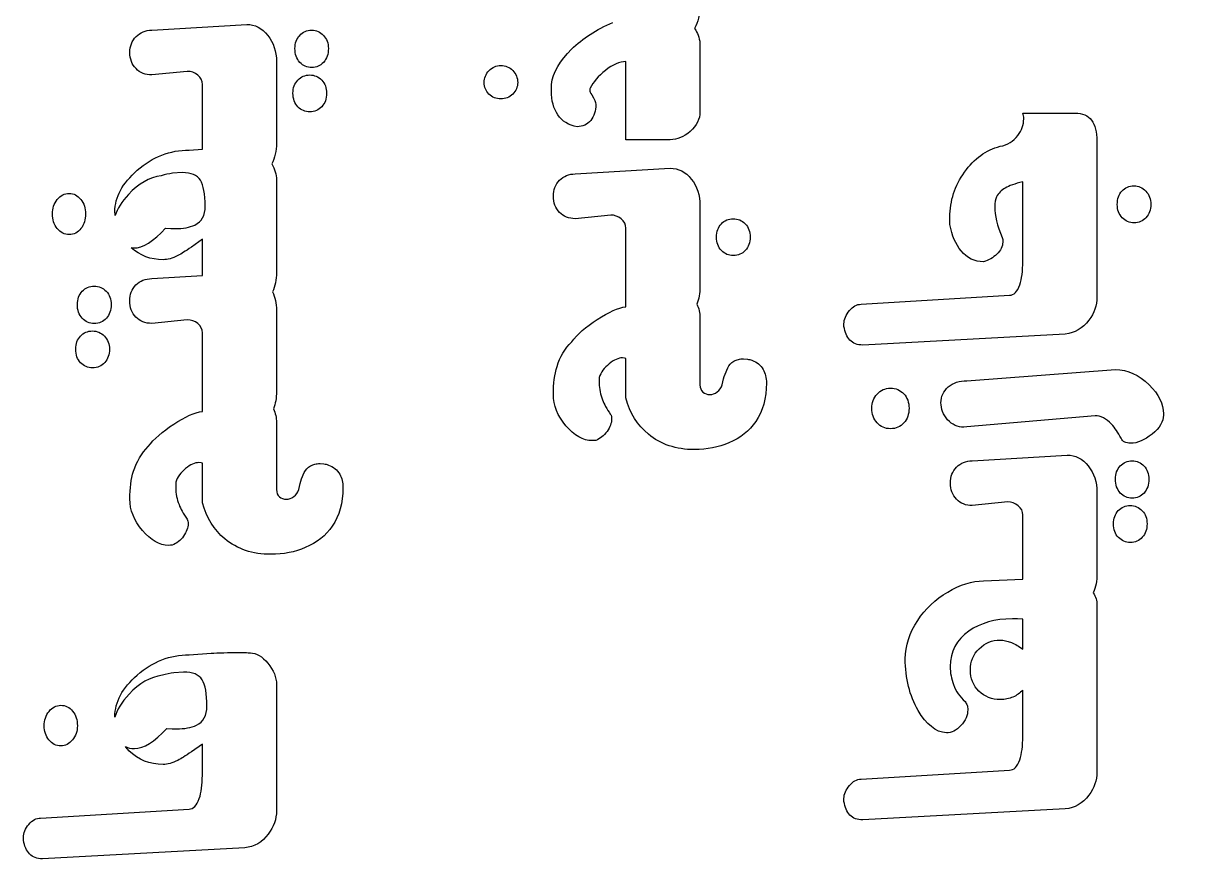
# Model space of a CAD drawing. Extents: x -11 to 3328, y 13 to 1701.
# Drawn here: x 704.7 to 832.9, y 1231.7 to 1324.1 of the extents above; entities that cross this region are included whole.
import ezdxf

# ---------------------------------------------------------------- set-up
doc = ezdxf.new("R2010")
doc.units = 0
doc.layers.add('H0107_Printing_Least_5', color=7, linetype='CONTINUOUS')

msp = doc.modelspace()

# ---------------------------------------------------------------- linework, layer by layer
at = {"layer": 'H0107_Printing_Least_5', "color": 1}
for points in [[(718.701982, 1323.339467), (729.050982, 1323.966467)], [(778.498981, 1321.937467), (778.498981, 1314.427467)], [(732.301982, 1319.889467), (732.301982, 1311.009467)], [(775.247981, 1311.390467), (770.411981, 1311.390467), (770.411981, 1319.907467)], [(722.563982, 1318.849467), (718.701982, 1318.453467)], [(722.770982, 1310.265467), (724.213982, 1310.375467), (724.213982, 1317.430467)], [(762.290981, 1316.737467), (762.290981, 1317.431467)], [(813.71598, 1314.293467), (818.96498, 1314.293467)], [(818.96498, 1314.293467), (819.41098, 1314.293467)], [(821.803979, 1311.256467), (821.803979, 1298.118468), (821.803979, 1297.903468), (821.803979, 1294.223468)], [(722.016982, 1307.801467), (720.974982, 1307.725467)], [(764.898981, 1307.659467), (775.247981, 1308.287467)], [(732.301982, 1307.014467), (732.301982, 1296.913468)], [(813.71598, 1298.118468), (813.71598, 1306.804467)], [(778.498981, 1304.210467), (778.498981, 1295.330468)], [(768.760981, 1303.170467), (764.898981, 1302.774467)], [(805.76098, 1302.141467), (805.76098, 1302.753467), (805.76098, 1302.951467)], [(720.202982, 1301.730467), (720.782982, 1301.692467), (721.282982, 1301.692467)], [(770.411981, 1293.168468), (770.411981, 1295.033468), (770.411981, 1301.750467)], [(718.688982, 1296.237468), (724.213982, 1296.571468), (724.213982, 1300.528467), (723.023982, 1299.686468)], [(811.47098, 1300.720467), (811.52098, 1300.488467), (811.52098, 1300.207467)], [(796.07198, 1293.443468), (812.26298, 1294.426468)], [(732.301982, 1292.787468), (732.301982, 1283.908468)], [(722.559982, 1291.747468), (718.689982, 1291.351468)], [(778.498981, 1291.947468), (778.498981, 1284.849468), (778.498981, 1284.651468)], [(794.20698, 1291.019468), (794.20698, 1291.151468), (794.20698, 1291.316468)], [(724.213982, 1281.745468), (724.213982, 1283.610468), (724.213982, 1290.328468)], [(818.33698, 1290.195468), (796.26998, 1288.991468)], [(770.411981, 1283.215468), (770.411981, 1287.523468), (770.278981, 1287.573468), (770.043981, 1287.589468)], [(783.25898, 1287.491468), (783.67098, 1287.441468)], [(781.23298, 1285.824468), (781.52998, 1286.500468)], [(807.59198, 1285.096468), (823.817979, 1286.318468)], [(767.506981, 1285.460468), (767.506981, 1284.981468), (767.506981, 1284.817468)], [(732.301982, 1280.524468), (732.301982, 1273.426468), (732.301982, 1273.228468)], [(821.589979, 1281.283468), (807.58998, 1280.064468), (807.29298, 1280.029468)], [(829.049979, 1281.481468), (829.049979, 1281.349468)], [(767.131981, 1278.594468), (766.949981, 1278.577468), (766.719981, 1278.561468)], [(808.20298, 1276.365468), (818.55198, 1276.992468)], [(724.213982, 1271.792468), (724.213982, 1276.100468), (724.080982, 1276.150468), (723.846982, 1276.166468)], [(737.060982, 1276.067468), (737.472982, 1276.018468)], [(721.309982, 1274.037468), (721.309982, 1273.558468), (721.309982, 1273.393468)], [(735.035982, 1274.400468), (735.332982, 1275.077468)], [(821.803979, 1272.916468), (821.803979, 1264.035468)], [(812.06498, 1271.876468), (808.20298, 1271.479468)], [(809.43198, 1263.260468), (813.71598, 1263.446468), (813.71598, 1270.456468)], [(720.934982, 1267.171468), (720.752982, 1267.155468), (720.522982, 1267.137468)], [(821.803979, 1260.653468), (821.803979, 1246.310469), (821.803979, 1246.095469), (821.803979, 1242.415469)], [(813.71598, 1255.800469), (813.71598, 1259.084469), (813.13698, 1259.117469), (812.57498, 1259.117469)], [(722.770982, 1255.205469), (725.166982, 1255.387469)], [(727.562982, 1255.469469), (727.810982, 1255.469469), (728.042982, 1255.469469), (728.223982, 1255.469469), (728.851982, 1255.469469)], [(722.169982, 1253.320469), (721.111982, 1253.243469)], [(732.301982, 1251.954469), (732.301982, 1242.068469), (732.301982, 1241.853469), (732.301982, 1238.172469)], [(813.71598, 1246.310469), (813.71598, 1251.343469)], [(720.327982, 1247.156469), (720.915982, 1247.118469), (721.424982, 1247.118469)], [(724.213982, 1242.068469), (724.213982, 1245.467469), (723.023982, 1244.625469)], [(796.07198, 1241.634469), (812.26298, 1242.617469)], [(794.20698, 1239.210469), (794.20698, 1239.342469), (794.20698, 1239.507469)], [(706.569982, 1237.392469), (722.761982, 1238.375469)], [(818.33698, 1238.387469), (796.26998, 1237.182469)], [(704.704982, 1234.968469), (704.704982, 1235.100469), (704.704982, 1235.265469)], [(728.835982, 1234.145469), (706.767982, 1232.940469)]]:
    msp.add_lwpolyline(points, dxfattribs=at)
for points in [[(731.352982, 1322.777467)], [(736.147982, 1319.262467)], [(755.481981, 1316.366467)], [(737.244982, 1314.995467)], [(777.409981, 1312.298467)], [(827.126979, 1305.784467)], [(782.13098, 1302.774467)], [(709.689982, 1301.039467)], [(712.412982, 1291.351468)], [(712.231982, 1286.514468)], [(827.497979, 1284.650468)], [(799.27398, 1279.864468)], [(820.854979, 1275.804468)], [(826.928979, 1275.804468)], [(826.738979, 1270.918468)], [(708.764982, 1249.692469)], [(728.835982, 1234.145469)]]:
    msp.add_lwpolyline(points, close=True, dxfattribs=at)
for points in [[(707.998982, 1164.868471), (835.593979, 1164.868471), (923.922977, 1283.412468), (923.922977, 1411.007465)], [(778.498981, 1325.947467), (778.498981, 1325.031467), (778.300981, 1324.231467), (777.916981, 1323.542467)], [(764.487981, 1321.277467), (765.699981, 1322.454467), (767.198981, 1323.419467), (768.982981, 1324.173467)], [(716.984982, 1322.645467), (717.436982, 1323.107467), (718.008982, 1323.339467), (718.701982, 1323.339467)], [(729.050982, 1323.966467), (729.952982, 1323.966467), (730.720982, 1323.570467), (731.352982, 1322.777467)], [(731.352982, 1322.777467), (731.986982, 1321.985467), (732.301982, 1321.022467), (732.301982, 1319.889467)], [(734.315982, 1321.325467), (734.315982, 1321.929467), (734.491982, 1322.414467), (734.843982, 1322.777467)], [(734.843982, 1322.777467), (735.174982, 1323.151467), (735.607982, 1323.339467), (736.147982, 1323.339467)], [(736.147982, 1323.339467), (736.643982, 1323.339467), (737.068982, 1323.151467), (737.426982, 1322.777467)], [(737.426982, 1322.777467), (737.784982, 1322.403467), (737.962982, 1321.919467), (737.962982, 1321.325467)], [(777.916981, 1323.542467), (778.228981, 1323.063467), (778.423981, 1322.529467), (778.498981, 1321.937467)], [(716.308982, 1320.912467), (716.308982, 1321.605467), (716.533982, 1322.183467), (716.984982, 1322.645467)], [(716.976982, 1319.146467), (716.531982, 1319.608467), (716.308982, 1320.197467), (716.308982, 1320.912467)], [(734.843982, 1319.823467), (734.491982, 1320.230467), (734.315982, 1320.731467), (734.315982, 1321.325467)], [(737.962982, 1321.325467), (737.962982, 1320.731467), (737.786982, 1320.230467), (737.434982, 1319.823467)], [(762.290981, 1317.431467), (762.477981, 1318.751467), (763.210981, 1320.033467), (764.487981, 1321.277467)], [(718.701982, 1318.453467), (717.997982, 1318.453467), (717.421982, 1318.684467), (716.976982, 1319.146467)], [(736.147982, 1319.262467), (735.641982, 1319.262467), (735.206982, 1319.449467), (734.843982, 1319.823467)], [(737.434982, 1319.823467), (737.082982, 1319.449467), (736.653982, 1319.262467), (736.147982, 1319.262467)], [(754.962981, 1317.629467), (754.962981, 1318.124467), (755.138981, 1318.558467), (755.490981, 1318.932467)], [(755.490981, 1318.932467), (755.843981, 1319.306467), (756.272981, 1319.494467), (756.777981, 1319.494467)], [(756.777981, 1319.494467), (757.284981, 1319.494467), (757.716981, 1319.309467), (758.073981, 1318.941467)], [(758.073981, 1318.941467), (758.431981, 1318.572467), (758.610981, 1318.135467), (758.610981, 1317.629467)], [(768.190981, 1318.957467), (767.394981, 1318.325467), (766.836981, 1317.678467), (766.516981, 1317.018467)], [(770.411981, 1319.907467), (769.726981, 1319.907467), (768.986981, 1319.590467), (768.190981, 1318.957467)], [(723.710982, 1318.437467), (723.375982, 1318.712467), (722.993982, 1318.849467), (722.563982, 1318.849467)], [(724.213982, 1317.430467), (724.213982, 1317.826467), (724.046982, 1318.162467), (723.710982, 1318.437467)], [(734.100982, 1316.456467), (734.100982, 1317.050467), (734.276982, 1317.531467), (734.628982, 1317.900467)], [(734.628982, 1317.900467), (734.981982, 1318.269467), (735.415982, 1318.453467), (735.933982, 1318.453467)], [(735.933982, 1318.453467), (736.428982, 1318.453467), (736.862982, 1318.265467), (737.236982, 1317.891467)], [(737.236982, 1317.891467), (737.588982, 1317.518467), (737.764982, 1317.039467), (737.764982, 1316.456467)], [(755.481981, 1316.366467), (755.135981, 1316.713467), (754.962981, 1317.134467), (754.962981, 1317.629467)], [(758.610981, 1317.629467), (758.610981, 1317.156467), (758.434981, 1316.731467), (758.081981, 1316.357467)], [(734.645982, 1314.979467), (734.282982, 1315.347467), (734.100982, 1315.839467), (734.100982, 1316.456467)], [(737.764982, 1316.456467), (737.764982, 1315.862467), (737.592982, 1315.374467), (737.244982, 1314.995467)], [(756.777981, 1315.846467), (756.260981, 1315.846467), (755.828981, 1316.019467), (755.481981, 1316.366467)], [(758.081981, 1316.357467), (757.708981, 1316.017467), (757.273981, 1315.846467), (756.777981, 1315.846467)], [(762.992981, 1314.088467), (762.524981, 1314.776467), (762.290981, 1315.659467), (762.290981, 1316.737467)], [(766.516981, 1317.018467), (766.493981, 1316.996467), (766.483981, 1316.929467), (766.483981, 1316.820467)], [(766.483981, 1316.820467), (766.483981, 1316.666467), (766.550981, 1316.490467), (766.686981, 1316.292467)], [(767.142981, 1315.236467), (767.142981, 1314.531467), (766.954981, 1313.951467), (766.577981, 1313.494467)], [(766.686981, 1316.292467), (766.991981, 1315.829467), (767.142981, 1315.477467), (767.142981, 1315.236467)], [(735.933982, 1314.425467), (735.437982, 1314.425467), (735.008982, 1314.609467), (734.645982, 1314.979467)], [(737.244982, 1314.995467), (736.898982, 1314.615467), (736.461982, 1314.425467), (735.933982, 1314.425467)], [(765.096981, 1312.809467), (764.161981, 1312.974467), (763.460981, 1313.401467), (762.992981, 1314.088467)], [(778.498981, 1314.427467), (778.498981, 1313.656467), (778.136981, 1312.947467), (777.409981, 1312.298467)], [(813.81498, 1313.665467), (813.81498, 1313.896467), (813.78298, 1314.105467), (813.71598, 1314.293467)], [(819.41098, 1314.293467), (820.224979, 1314.293467), (820.827979, 1314.031467), (821.217979, 1313.509467)], [(766.577981, 1313.494467), (766.200981, 1313.037467), (765.707981, 1312.809467), (765.096981, 1312.809467)], [(813.17198, 1311.846467), (813.60098, 1312.397467), (813.81498, 1313.003467), (813.81498, 1313.665467)], [(821.217979, 1313.509467), (821.608979, 1312.986467), (821.803979, 1312.235467), (821.803979, 1311.256467)], [(777.409981, 1312.298467), (776.738981, 1311.692467), (776.018981, 1311.390467), (775.247981, 1311.390467)], [(811.23998, 1310.672467), (812.04298, 1310.815467), (812.68798, 1311.206467), (813.17198, 1311.846467)], [(717.119982, 1308.054467), (718.793982, 1309.528467), (720.678982, 1310.265467), (722.770982, 1310.265467)], [(732.301982, 1311.009467), (732.301982, 1310.153467), (732.124982, 1309.402467), (731.788982, 1308.743467)], [(807.35298, 1307.853467), (808.41598, 1309.336467), (809.71098, 1310.275467), (811.23998, 1310.672467)], [(731.788982, 1308.743467), (732.128982, 1308.181467), (732.301982, 1307.606467), (732.301982, 1307.014467)], [(714.674982, 1303.532467), (714.674982, 1305.127467), (715.488982, 1306.635467), (717.119982, 1308.054467)], [(719.739982, 1307.455467), (718.429982, 1307.276467), (717.234982, 1306.597467), (716.153982, 1305.419467)], [(720.974982, 1307.725467), (720.563982, 1307.672467), (720.151982, 1307.583467), (719.739982, 1307.455467)], [(724.003982, 1306.975467), (723.656982, 1307.525467), (722.993982, 1307.801467), (722.016982, 1307.801467)], [(763.181981, 1306.966467), (763.633981, 1307.429467), (764.205981, 1307.659467), (764.898981, 1307.659467)], [(775.247981, 1308.287467), (776.149981, 1308.287467), (776.917981, 1307.891467), (777.549981, 1307.098467)], [(805.76098, 1302.951467), (805.76098, 1304.737467), (806.29098, 1306.371467), (807.35298, 1307.853467)], [(724.522982, 1304.113467), (724.522982, 1305.470467), (724.349982, 1306.424467), (724.003982, 1306.975467)], [(762.505981, 1305.234467), (762.505981, 1305.926467), (762.730981, 1306.504467), (763.181981, 1306.966467)], [(777.549981, 1307.098467), (778.183981, 1306.306467), (778.498981, 1305.343467), (778.498981, 1304.210467)], [(811.78498, 1306.117467), (811.36698, 1305.880467), (811.05398, 1305.558467), (810.84498, 1305.150467)], [(813.71598, 1306.804467), (812.84698, 1306.583467), (812.20298, 1306.355467), (811.78498, 1306.117467)], [(824.535979, 1305.801467), (824.881979, 1306.169467), (825.318979, 1306.354467), (825.846979, 1306.354467)], [(825.846979, 1306.354467), (826.331979, 1306.354467), (826.757979, 1306.164467), (827.126979, 1305.784467)], [(707.857982, 1303.301467), (707.857982, 1303.894467), (708.036982, 1304.414467), (708.393982, 1304.860467)], [(708.393982, 1304.860467), (708.751982, 1305.306467), (709.183982, 1305.529467), (709.689982, 1305.529467)], [(709.689982, 1305.529467), (710.184982, 1305.529467), (710.605982, 1305.312467), (710.951982, 1304.877467)], [(710.951982, 1304.877467), (711.299982, 1304.442467), (711.471982, 1303.916467), (711.471982, 1303.301467)], [(716.153982, 1305.419467), (715.410982, 1304.608467), (714.941982, 1303.849467), (714.709982, 1303.135467)], [(763.173981, 1303.467467), (762.728981, 1303.929467), (762.505981, 1304.518467), (762.505981, 1305.234467)], [(810.84498, 1305.150467), (810.71198, 1304.886467), (810.64698, 1304.522467), (810.64698, 1304.059467)], [(824.015979, 1304.323467), (824.015979, 1304.939467), (824.188979, 1305.432467), (824.535979, 1305.801467)], [(827.126979, 1305.784467), (827.495979, 1305.405467), (827.679979, 1304.918467), (827.679979, 1304.323467)], [(714.709982, 1303.135467), (714.701982, 1303.269467), (714.674982, 1303.394467), (714.674982, 1303.532467)], [(723.404982, 1302.077467), (724.150982, 1302.460467), (724.522982, 1303.138467), (724.522982, 1304.113467)], [(810.64698, 1304.059467), (810.64698, 1303.155467), (810.92198, 1302.042467), (811.47098, 1300.720467)], [(824.551979, 1302.887467), (824.193979, 1303.262467), (824.015979, 1303.740467), (824.015979, 1304.323467)], [(827.679979, 1304.323467), (827.679979, 1303.751467), (827.497979, 1303.272467), (827.134979, 1302.887467)], [(708.393982, 1301.699467), (708.036982, 1302.140467), (707.857982, 1302.674467), (707.857982, 1303.301467)], [(711.471982, 1303.301467), (711.471982, 1302.674467), (711.304982, 1302.140467), (710.968982, 1301.699467)], [(764.898981, 1302.774467), (764.194981, 1302.774467), (763.619981, 1303.005467), (763.173981, 1303.467467)], [(769.908981, 1302.758467), (769.572981, 1303.032467), (769.190981, 1303.170467), (768.760981, 1303.170467)], [(770.411981, 1301.750467), (770.411981, 1302.147467), (770.244981, 1302.482467), (769.908981, 1302.758467)], [(780.82698, 1302.221467), (781.17898, 1302.590467), (781.61398, 1302.774467), (782.13098, 1302.774467)], [(782.13098, 1302.774467), (782.62598, 1302.774467), (783.06098, 1302.587467), (783.43498, 1302.213467)], [(825.846979, 1302.326467), (825.340979, 1302.326467), (824.909979, 1302.513467), (824.551979, 1302.887467)], [(827.134979, 1302.887467), (826.804979, 1302.513467), (826.375979, 1302.326467), (825.846979, 1302.326467)], [(709.689982, 1301.039467), (709.183982, 1301.039467), (708.751982, 1301.260467), (708.393982, 1301.699467)], [(710.968982, 1301.699467), (710.632982, 1301.260467), (710.206982, 1301.039467), (709.689982, 1301.039467)], [(716.731982, 1299.579468), (717.734982, 1299.579468), (718.891982, 1300.296467), (720.202982, 1301.730467)], [(721.282982, 1301.692467), (722.105982, 1301.692467), (722.813982, 1301.820467), (723.404982, 1302.077467)], [(780.29898, 1300.777467), (780.29898, 1301.371467), (780.47498, 1301.853467), (780.82698, 1302.221467)], [(783.43498, 1302.213467), (783.78698, 1301.839467), (783.96298, 1301.360467), (783.96298, 1300.777467)], [(806.97598, 1299.265468), (806.39898, 1299.970468), (805.99298, 1300.929467), (805.76098, 1302.141467)], [(723.023982, 1299.686468), (722.671982, 1299.443468), (722.387982, 1299.251468), (722.172982, 1299.108468)], [(780.84398, 1299.300468), (780.47998, 1299.668468), (780.29898, 1300.160467), (780.29898, 1300.777467)], [(783.96298, 1300.777467), (783.96298, 1300.182467), (783.78998, 1299.696468), (783.44298, 1299.316468)], [(811.52098, 1300.207467), (811.52098, 1299.755468), (811.30498, 1299.319468), (810.87198, 1298.901468)], [(719.931982, 1298.300468), (718.581982, 1298.300468), (717.424982, 1298.747468), (716.443982, 1299.606468)], [(716.443982, 1299.606468), (716.538982, 1299.595468), (716.630982, 1299.579468), (716.731982, 1299.579468)], [(721.535982, 1298.745468), (720.951982, 1298.448468), (720.416982, 1298.300468), (719.931982, 1298.300468)], [(722.172982, 1299.108468), (721.957982, 1298.965468), (721.744982, 1298.844468), (721.535982, 1298.745468)], [(782.13098, 1298.746468), (781.63498, 1298.746468), (781.20598, 1298.931468), (780.84398, 1299.300468)], [(783.44298, 1299.316468), (783.09598, 1298.936468), (782.65898, 1298.746468), (782.13098, 1298.746468)], [(809.42298, 1298.074468), (808.45798, 1298.074468), (807.64198, 1298.471468), (806.97598, 1299.265468)], [(810.87198, 1298.901468), (810.48298, 1298.526468), (810.00098, 1298.251468), (809.42298, 1298.074468)], [(813.38298, 1295.563468), (813.60498, 1296.212468), (813.71598, 1297.063468), (813.71598, 1298.118468)], [(716.969982, 1295.543468), (717.421982, 1296.005468), (717.993982, 1296.237468), (718.688982, 1296.237468)], [(732.301982, 1296.913468), (732.301982, 1296.114468), (732.155982, 1295.412468), (731.876982, 1294.796468)], [(710.580982, 1293.397468), (710.580982, 1293.992468), (710.757982, 1294.479468), (711.109982, 1294.858468)], [(711.109982, 1294.858468), (711.461982, 1295.238468), (711.896982, 1295.428468), (712.412982, 1295.428468)], [(712.412982, 1295.428468), (712.930982, 1295.428468), (713.367982, 1295.238468), (713.725982, 1294.858468)], [(713.725982, 1294.858468), (714.083982, 1294.479468), (714.261982, 1293.992468), (714.261982, 1293.397468)], [(716.291982, 1293.810468), (716.291982, 1294.503468), (716.517982, 1295.082468), (716.969982, 1295.543468)], [(731.876982, 1294.796468), (732.151982, 1294.197468), (732.301982, 1293.533468), (732.301982, 1292.787468)], [(778.498981, 1295.330468), (778.498981, 1294.640468), (778.384981, 1294.016468), (778.166981, 1293.455468)], [(812.26298, 1294.426468), (812.74198, 1294.426468), (813.11498, 1294.805468), (813.38298, 1295.563468)], [(711.100982, 1291.920468), (710.753982, 1292.300468), (710.580982, 1292.792468), (710.580982, 1293.397468)], [(714.261982, 1293.397468), (714.261982, 1292.792468), (714.087982, 1292.300468), (713.741982, 1291.920468)], [(716.961982, 1292.044468), (716.514982, 1292.506468), (716.291982, 1293.095468), (716.291982, 1293.810468)], [(778.166981, 1293.455468), (778.384981, 1293.004468), (778.498981, 1292.503468), (778.498981, 1291.947468)], [(794.79298, 1292.750468), (795.18398, 1293.211468), (795.60998, 1293.443468), (796.07198, 1293.443468)], [(821.803979, 1294.223468), (821.803979, 1293.331468), (821.505979, 1292.490468), (820.907979, 1291.698468)], [(718.689982, 1291.351468), (717.983982, 1291.351468), (717.408982, 1291.582468), (716.961982, 1292.044468)], [(767.292981, 1291.790468), (768.546981, 1292.610468), (769.586981, 1293.069468), (770.411981, 1293.168468)], [(794.20698, 1291.316468), (794.20698, 1291.810468), (794.40198, 1292.288468), (794.79298, 1292.750468)], [(712.412982, 1291.351468), (711.884982, 1291.351468), (711.447982, 1291.541468), (711.100982, 1291.920468)], [(713.741982, 1291.920468), (713.395982, 1291.541468), (712.952982, 1291.351468), (712.412982, 1291.351468)], [(723.709982, 1291.335468), (723.373982, 1291.610468), (722.990982, 1291.747468), (722.559982, 1291.747468)], [(724.213982, 1290.328468), (724.213982, 1290.724468), (724.046982, 1291.060468), (723.709982, 1291.335468)], [(764.502981, 1289.339468), (765.107981, 1290.153468), (766.037981, 1290.970468), (767.292981, 1291.790468)], [(794.86098, 1289.527468), (794.52598, 1289.884468), (794.30698, 1290.381468), (794.20698, 1291.019468)], [(820.907979, 1291.698468), (820.244979, 1290.795468), (819.38798, 1290.294468), (818.33698, 1290.195468)], [(710.399982, 1288.545468), (710.399982, 1289.128468), (710.575982, 1289.601468), (710.927982, 1289.965468)], [(710.927982, 1289.965468), (711.257982, 1290.338468), (711.692982, 1290.526468), (712.231982, 1290.526468)], [(712.231982, 1290.526468), (712.737982, 1290.526468), (713.171982, 1290.336468), (713.535982, 1289.956468)], [(713.535982, 1289.956468), (713.898982, 1289.577468), (714.079982, 1289.106468), (714.079982, 1288.545468)], [(796.26998, 1288.991468), (795.66598, 1288.991468), (795.19698, 1289.169468), (794.86098, 1289.527468)], [(710.935982, 1287.068468), (710.577982, 1287.436468), (710.399982, 1287.929468), (710.399982, 1288.545468)], [(714.079982, 1288.545468), (714.079982, 1287.951468), (713.906982, 1287.464468), (713.559982, 1287.084468)], [(762.901981, 1286.648468), (763.231981, 1287.694468), (763.765981, 1288.590468), (764.502981, 1289.339468)], [(712.231982, 1286.514468), (711.724982, 1286.514468), (711.293982, 1286.699468), (710.935982, 1287.068468)], [(713.559982, 1287.084468), (713.213982, 1286.704468), (712.770982, 1286.514468), (712.231982, 1286.514468)], [(768.583981, 1286.937468), (768.054981, 1286.502468), (767.695981, 1286.010468), (767.506981, 1285.460468)], [(770.043981, 1287.589468), (769.599981, 1287.589468), (769.112981, 1287.372468), (768.583981, 1286.937468)], [(781.52998, 1286.500468), (781.67198, 1286.797468), (781.89798, 1287.039468), (782.20498, 1287.226468)], [(782.20498, 1287.226468), (782.36998, 1287.314468), (782.53098, 1287.380468), (782.69098, 1287.424468)], [(782.69098, 1287.424468), (782.84998, 1287.468468), (783.03898, 1287.491468), (783.25898, 1287.491468)], [(783.67098, 1287.441468), (783.83498, 1287.429468), (783.99998, 1287.391468), (784.16498, 1287.325468)], [(784.16498, 1287.325468), (784.71298, 1287.127468), (785.12498, 1286.791468), (785.39898, 1286.318468)], [(762.505981, 1283.628468), (762.505981, 1284.783468), (762.637981, 1285.790468), (762.901981, 1286.648468)], [(780.92098, 1284.651468), (781.01898, 1285.124468), (781.12398, 1285.515468), (781.23298, 1285.824468)], [(785.39898, 1286.318468), (785.63098, 1285.922468), (785.74598, 1285.432468), (785.74598, 1284.849468)], [(823.817979, 1286.318468), (825.137979, 1286.318468), (826.364979, 1285.762468), (827.497979, 1284.650468)], [(767.506981, 1284.817468), (767.506981, 1284.200468), (767.626981, 1283.601468), (767.864981, 1283.017468)], [(778.498981, 1284.651468), (778.498981, 1284.310468), (778.603981, 1284.049468), (778.812981, 1283.867468)], [(780.37698, 1283.876468), (780.63998, 1284.062468), (780.82198, 1284.321468), (780.92098, 1284.651468)], [(785.74598, 1284.849468), (785.74598, 1283.188468), (785.35598, 1281.784468), (784.57498, 1280.641468)], [(804.78598, 1282.703468), (804.78598, 1283.363468), (805.05098, 1283.935468), (805.57898, 1284.419468)], [(805.57898, 1284.419468), (806.12998, 1284.870468), (806.80098, 1285.096468), (807.59198, 1285.096468)], [(827.497979, 1284.650468), (828.532979, 1283.616468), (829.049979, 1282.560468), (829.049979, 1281.481468)], [(732.301982, 1283.908468), (732.301982, 1283.217468), (732.187982, 1282.594468), (731.969982, 1282.032468)], [(763.879981, 1280.186468), (762.963981, 1281.270468), (762.505981, 1282.417468), (762.505981, 1283.628468)], [(767.864981, 1283.017468), (768.027981, 1282.555468), (768.321981, 1282.027468), (768.745981, 1281.432468)], [(772.868981, 1279.271468), (771.692981, 1280.250468), (770.872981, 1281.565468), (770.411981, 1283.215468)], [(778.812981, 1283.867468), (779.020981, 1283.686468), (779.278981, 1283.595468), (779.585981, 1283.595468)], [(779.585981, 1283.595468), (779.849981, 1283.595468), (780.11398, 1283.688468), (780.37698, 1283.876468)], [(797.24398, 1282.092468), (797.24398, 1282.697468), (797.43398, 1283.214468), (797.81398, 1283.644468)], [(797.81398, 1283.644468), (798.19298, 1284.073468), (798.67998, 1284.287468), (799.27398, 1284.287468)], [(799.27398, 1284.287468), (799.85798, 1284.287468), (800.34098, 1284.081468), (800.72598, 1283.668468)], [(800.72598, 1283.668468), (801.11198, 1283.256468), (801.30398, 1282.730468), (801.30398, 1282.092468)], [(721.095982, 1280.366468), (722.349982, 1281.187468), (723.388982, 1281.646468), (724.213982, 1281.745468)], [(731.969982, 1282.032468), (732.186982, 1281.581468), (732.301982, 1281.080468), (732.301982, 1280.524468)], [(797.81398, 1280.507468), (797.43398, 1280.937468), (797.24398, 1281.465468), (797.24398, 1282.092468)], [(801.30398, 1282.092468), (801.30398, 1281.454468), (801.11398, 1280.923468), (800.73498, 1280.499468)], [(805.51298, 1280.838468), (805.02898, 1281.409468), (804.78598, 1282.031468), (804.78598, 1282.703468)], [(768.860981, 1280.921468), (768.860981, 1280.492468), (768.692981, 1280.040468), (768.358981, 1279.567468)], [(768.745981, 1281.432468), (768.822981, 1281.301468), (768.860981, 1281.130468), (768.860981, 1280.921468)], [(784.57498, 1280.641468), (783.89298, 1279.639468), (782.91498, 1278.863468), (781.63998, 1278.313468)], [(799.27398, 1279.864468), (798.67998, 1279.864468), (798.19298, 1280.078468), (797.81398, 1280.507468)], [(800.73498, 1280.499468), (800.35498, 1280.075468), (799.86798, 1279.864468), (799.27398, 1279.864468)], [(807.29298, 1280.029468), (806.61198, 1280.029468), (806.01798, 1280.299468), (805.51298, 1280.838468)], [(823.388979, 1280.359468), (822.804979, 1280.975468), (822.204979, 1281.283468), (821.589979, 1281.283468)], [(829.049979, 1281.349468), (829.049979, 1280.645468), (828.639979, 1279.957468), (827.819979, 1279.286468)], [(718.305982, 1277.916468), (718.910982, 1278.730468), (719.840982, 1279.547468), (721.095982, 1280.366468)], [(766.719981, 1278.561468), (765.742981, 1278.561468), (764.796981, 1279.103468), (763.879981, 1280.186468)], [(768.358981, 1279.567468), (768.023981, 1279.095468), (767.614981, 1278.769468), (767.131981, 1278.594468)], [(777.880981, 1277.586468), (775.890981, 1277.586468), (774.219981, 1278.148468), (772.868981, 1279.271468)], [(824.428979, 1278.840468), (824.108979, 1279.446468), (823.762979, 1279.952468), (823.388979, 1280.359468)], [(827.819979, 1279.286468), (826.999979, 1278.615468), (826.216979, 1278.279468), (825.467979, 1278.279468)], [(716.703982, 1275.225468), (717.034982, 1276.271468), (717.567982, 1277.167468), (718.305982, 1277.916468)], [(781.63998, 1278.313468), (780.52998, 1277.829468), (779.275981, 1277.586468), (777.880981, 1277.586468)], [(824.832979, 1278.403468), (824.661979, 1278.486468), (824.527979, 1278.631468), (824.428979, 1278.840468)], [(825.467979, 1278.279468), (825.214979, 1278.279468), (825.002979, 1278.321468), (824.832979, 1278.403468)], [(818.55198, 1276.992468), (819.45398, 1276.992468), (820.222979, 1276.596468), (820.854979, 1275.804468)], [(722.386982, 1275.514468), (721.857982, 1275.079468), (721.498982, 1274.587468), (721.309982, 1274.037468)], [(723.846982, 1276.166468), (723.401982, 1276.166468), (722.915982, 1275.949468), (722.386982, 1275.514468)], [(735.332982, 1275.077468), (735.474982, 1275.374468), (735.699982, 1275.616468), (736.007982, 1275.803468)], [(736.007982, 1275.803468), (736.171982, 1275.891468), (736.333982, 1275.957468), (736.492982, 1276.002468)], [(736.492982, 1276.002468), (736.652982, 1276.045468), (736.841982, 1276.067468), (737.060982, 1276.067468)], [(737.472982, 1276.018468), (737.637982, 1276.006468), (737.802982, 1275.968468), (737.966982, 1275.903468)], [(737.966982, 1275.903468), (738.515982, 1275.704468), (738.927982, 1275.368468), (739.201982, 1274.895468)], [(805.80998, 1273.939468), (805.80998, 1274.632468), (806.03598, 1275.210468), (806.48698, 1275.672468)], [(806.48698, 1275.672468), (806.93898, 1276.134468), (807.51098, 1276.365468), (808.20298, 1276.365468)], [(820.854979, 1275.804468), (821.487979, 1275.012468), (821.803979, 1274.049468), (821.803979, 1272.916468)], [(823.817979, 1274.351468), (823.817979, 1274.956468), (823.993979, 1275.441468), (824.345979, 1275.804468)], [(824.345979, 1275.804468), (824.675979, 1276.178468), (825.109979, 1276.365468), (825.649979, 1276.365468)], [(825.649979, 1276.365468), (826.144979, 1276.365468), (826.570979, 1276.178468), (826.928979, 1275.804468)], [(826.928979, 1275.804468), (827.286979, 1275.430468), (827.464979, 1274.946468), (827.464979, 1274.351468)], [(716.308982, 1272.205468), (716.308982, 1273.360468), (716.440982, 1274.367468), (716.703982, 1275.225468)], [(734.722982, 1273.228468), (734.821982, 1273.701468), (734.925982, 1274.092468), (735.035982, 1274.400468)], [(739.201982, 1274.895468), (739.432982, 1274.499468), (739.547982, 1274.009468), (739.547982, 1273.426468)], [(824.345979, 1272.849468), (823.993979, 1273.256468), (823.817979, 1273.757468), (823.817979, 1274.351468)], [(827.464979, 1274.351468), (827.464979, 1273.757468), (827.288979, 1273.256468), (826.936979, 1272.849468)], [(721.309982, 1273.393468), (721.309982, 1272.777468), (721.429982, 1272.178468), (721.667982, 1271.594468)], [(732.301982, 1273.228468), (732.301982, 1272.887468), (732.406982, 1272.626468), (732.614982, 1272.444468)], [(734.179982, 1272.452468), (734.442982, 1272.639468), (734.624982, 1272.898468), (734.722982, 1273.228468)], [(739.547982, 1273.426468), (739.547982, 1271.765468), (739.157982, 1270.362468), (738.377982, 1269.218468)], [(806.47898, 1272.172468), (806.03298, 1272.635468), (805.80998, 1273.223468), (805.80998, 1273.939468)], [(825.649979, 1272.288468), (825.142979, 1272.288468), (824.708979, 1272.475468), (824.345979, 1272.849468)], [(826.936979, 1272.849468), (826.584979, 1272.475468), (826.155979, 1272.288468), (825.649979, 1272.288468)], [(717.682982, 1268.763468), (716.766982, 1269.847468), (716.308982, 1270.994468), (716.308982, 1272.205468)], [(721.667982, 1271.594468), (721.830982, 1271.132468), (722.124982, 1270.604468), (722.548982, 1270.010468)], [(726.671982, 1267.847468), (725.494982, 1268.826468), (724.675982, 1270.141468), (724.213982, 1271.792468)], [(732.614982, 1272.444468), (732.823982, 1272.263468), (733.081982, 1272.172468), (733.388982, 1272.172468)], [(733.388982, 1272.172468), (733.652982, 1272.172468), (733.915982, 1272.265468), (734.179982, 1272.452468)], [(808.20298, 1271.479468), (807.49898, 1271.479468), (806.92398, 1271.710468), (806.47898, 1272.172468)], [(813.21298, 1271.463468), (812.87698, 1271.738468), (812.49498, 1271.876468), (812.06498, 1271.876468)], [(824.130979, 1270.927468), (824.482979, 1271.295468), (824.917979, 1271.479468), (825.434979, 1271.479468)], [(825.434979, 1271.479468), (825.929979, 1271.479468), (826.364979, 1271.292468), (826.738979, 1270.918468)], [(813.71598, 1270.456468), (813.71598, 1270.852468), (813.54898, 1271.188468), (813.21298, 1271.463468)], [(823.602979, 1269.482468), (823.602979, 1270.076468), (823.778979, 1270.558468), (824.130979, 1270.927468)], [(826.738979, 1270.918468), (827.090979, 1270.544468), (827.266979, 1270.065468), (827.266979, 1269.482468)], [(722.662982, 1269.498468), (722.662982, 1269.069468), (722.495982, 1268.617468), (722.160982, 1268.144468)], [(722.548982, 1270.010468), (722.624982, 1269.878468), (722.662982, 1269.707468), (722.662982, 1269.498468)], [(738.377982, 1269.218468), (737.695982, 1268.216468), (736.717982, 1267.440468), (735.442982, 1266.890468)], [(824.147979, 1268.005468), (823.784979, 1268.374468), (823.602979, 1268.866468), (823.602979, 1269.482468)], [(827.266979, 1269.482468), (827.266979, 1268.888468), (827.093979, 1268.401468), (826.746979, 1268.022468)], [(720.522982, 1267.137468), (719.545982, 1267.137468), (718.598982, 1267.679468), (717.682982, 1268.763468)], [(722.160982, 1268.144468), (721.825982, 1267.671468), (721.417982, 1267.347468), (720.934982, 1267.171468)], [(731.683982, 1266.164468), (729.693982, 1266.164468), (728.022982, 1266.725468), (726.671982, 1267.847468)], [(825.434979, 1267.452468), (824.939979, 1267.452468), (824.510979, 1267.636468), (824.147979, 1268.005468)], [(826.746979, 1268.022468), (826.400979, 1267.642468), (825.962979, 1267.452468), (825.434979, 1267.452468)], [(735.442982, 1266.890468), (734.332982, 1266.406468), (733.078982, 1266.164468), (731.683982, 1266.164468)], [(821.803979, 1264.035468), (821.803979, 1263.266468), (821.662979, 1262.580468), (821.391979, 1261.970468)], [(805.51698, 1262.047468), (806.87198, 1262.856468), (808.17698, 1263.260468), (809.43198, 1263.260468)], [(802.24698, 1258.952469), (803.07198, 1260.207468), (804.16298, 1261.238468), (805.51698, 1262.047468)], [(821.391979, 1261.970468), (821.655979, 1261.541468), (821.803979, 1261.102468), (821.803979, 1260.653468)], [(800.89098, 1254.776469), (800.89098, 1256.185469), (801.34298, 1257.577469), (802.24698, 1258.952469)], [(812.57498, 1259.117469), (810.66798, 1259.117469), (809.08498, 1258.672469), (807.82798, 1257.781469)], [(807.82798, 1257.781469), (806.47198, 1256.823469), (805.79398, 1255.541469), (805.79398, 1253.935469)], [(808.94898, 1255.866469), (809.58898, 1256.493469), (810.35598, 1256.807469), (811.24998, 1256.807469)], [(811.24998, 1256.807469), (811.59198, 1256.807469), (811.99998, 1256.718469), (812.47498, 1256.543469)], [(812.47498, 1256.543469), (812.88298, 1256.366469), (813.29698, 1256.119469), (813.71598, 1255.800469)], [(717.119982, 1252.994469), (718.793982, 1254.468469), (720.678982, 1255.205469), (722.770982, 1255.205469)], [(725.166982, 1255.387469), (725.530982, 1255.387469), (725.998982, 1255.400469), (726.571982, 1255.428469)], [(726.571982, 1255.428469), (727.144982, 1255.456469), (727.474982, 1255.469469), (727.562982, 1255.469469)], [(728.851982, 1255.469469), (729.126982, 1255.436469), (729.330982, 1255.414469), (729.463982, 1255.404469)], [(729.463982, 1255.404469), (730.100982, 1255.404469), (730.733982, 1255.029469), (731.361982, 1254.281469)], [(807.98898, 1253.538469), (807.98898, 1254.463469), (808.30898, 1255.239469), (808.94898, 1255.866469)], [(731.361982, 1254.281469), (731.988982, 1253.532469), (732.301982, 1252.757469), (732.301982, 1251.954469)], [(802.29498, 1249.132469), (801.35898, 1250.749469), (800.89098, 1252.631469), (800.89098, 1254.776469)], [(805.79398, 1253.935469), (805.79398, 1253.242469), (805.90998, 1252.581469), (806.14398, 1251.954469)], [(808.93198, 1251.236469), (808.30398, 1251.847469), (807.98898, 1252.614469), (807.98898, 1253.538469)], [(714.674982, 1248.471469), (714.674982, 1250.066469), (715.488982, 1251.574469), (717.119982, 1252.994469)], [(719.857982, 1252.969469), (718.527982, 1252.787469), (717.313982, 1252.099469), (716.216982, 1250.902469)], [(721.111982, 1253.243469), (720.693982, 1253.189469), (720.275982, 1253.099469), (719.857982, 1252.969469)], [(724.186982, 1252.482469), (723.833982, 1253.040469), (723.161982, 1253.320469), (722.169982, 1253.320469)], [(724.713982, 1249.576469), (724.713982, 1250.954469), (724.537982, 1251.922469), (724.186982, 1252.482469)], [(806.14398, 1251.954469), (806.28798, 1251.580469), (806.46498, 1251.239469), (806.67698, 1250.931469)], [(811.24998, 1250.320469), (810.33398, 1250.320469), (809.56098, 1250.626469), (808.93198, 1251.236469)], [(813.71598, 1251.343469), (813.40698, 1251.024469), (813.04798, 1250.774469), (812.63998, 1250.592469)], [(707.494982, 1249.024469), (707.846982, 1249.470469), (708.269982, 1249.692469), (708.764982, 1249.692469)], [(708.764982, 1249.692469), (709.282982, 1249.692469), (709.713982, 1249.478469), (710.060982, 1249.049469)], [(716.216982, 1250.902469), (715.399982, 1250.011469), (714.888982, 1249.177469), (714.680982, 1248.401469)], [(806.67698, 1250.931469), (806.88798, 1250.623469), (807.13098, 1250.347469), (807.40798, 1250.106469)], [(807.40798, 1250.106469), (807.51898, 1249.951469), (807.59698, 1249.814469), (807.64198, 1249.693469)], [(807.64198, 1249.693469), (807.68598, 1249.572469), (807.70798, 1249.407469), (807.70798, 1249.198469)], [(812.63998, 1250.592469), (812.23198, 1250.411469), (811.76798, 1250.320469), (811.24998, 1250.320469)], [(706.965982, 1247.465469), (706.965982, 1248.058469), (707.142982, 1248.578469), (707.494982, 1249.024469)], [(710.060982, 1249.049469), (710.407982, 1248.620469), (710.580982, 1248.092469), (710.580982, 1247.465469)], [(714.680982, 1248.401469), (714.680982, 1248.425469), (714.674982, 1248.447469), (714.674982, 1248.471469)], [(723.578982, 1247.509469), (724.336982, 1247.898469), (724.713982, 1248.586469), (724.713982, 1249.576469)], [(805.38098, 1246.672469), (804.21498, 1246.772469), (803.18598, 1247.591469), (802.29498, 1249.132469)], [(807.70798, 1249.198469), (807.70798, 1248.592469), (807.45898, 1248.020469), (806.96098, 1247.481469)], [(707.485982, 1245.913469), (707.139982, 1246.342469), (706.965982, 1246.859469), (706.965982, 1247.465469)], [(710.580982, 1247.465469), (710.580982, 1246.859469), (710.405982, 1246.342469), (710.052982, 1245.913469)], [(716.803982, 1244.972469), (717.821982, 1244.972469), (718.996982, 1245.701469), (720.327982, 1247.156469)], [(721.424982, 1247.118469), (722.259982, 1247.118469), (722.978982, 1247.248469), (723.578982, 1247.509469)], [(806.96098, 1247.481469), (806.46198, 1246.942469), (805.93498, 1246.672469), (805.38098, 1246.672469)], [(708.764982, 1245.269469), (708.258982, 1245.269469), (707.832982, 1245.484469), (707.485982, 1245.913469)], [(710.052982, 1245.913469), (709.700982, 1245.484469), (709.271982, 1245.269469), (708.764982, 1245.269469)], [(813.38298, 1243.755469), (813.60498, 1244.403469), (813.71598, 1245.255469), (813.71598, 1246.310469)], [(716.211982, 1244.732469), (716.063982, 1244.877469), (715.949982, 1245.037469), (715.822982, 1245.192469)], [(715.822982, 1245.192469), (716.110982, 1245.050469), (716.434982, 1244.972469), (716.803982, 1244.972469)], [(719.931982, 1243.239469), (718.477982, 1243.239469), (717.236982, 1243.736469), (716.211982, 1244.732469)], [(723.023982, 1244.625469), (722.671982, 1244.383469), (722.387982, 1244.190469), (722.172982, 1244.048469)], [(721.535982, 1243.684469), (720.951982, 1243.387469), (720.416982, 1243.239469), (719.931982, 1243.239469)], [(722.172982, 1244.048469), (721.957982, 1243.904469), (721.744982, 1243.783469), (721.535982, 1243.684469)], [(812.26298, 1242.617469), (812.74198, 1242.617469), (813.11498, 1242.997469), (813.38298, 1243.755469)], [(723.880982, 1239.512469), (724.102982, 1240.160469), (724.213982, 1241.012469), (724.213982, 1242.068469)], [(821.803979, 1242.415469), (821.803979, 1241.523469), (821.505979, 1240.681469), (820.907979, 1239.889469)], [(794.20698, 1239.507469), (794.20698, 1240.002469), (794.40198, 1240.480469), (794.79298, 1240.941469)], [(794.79298, 1240.941469), (795.18398, 1241.403469), (795.60998, 1241.634469), (796.07198, 1241.634469)], [(722.761982, 1238.375469), (723.239982, 1238.375469), (723.612982, 1238.754469), (723.880982, 1239.512469)], [(820.907979, 1239.889469), (820.244979, 1238.987469), (819.38798, 1238.486469), (818.33698, 1238.387469)], [(732.301982, 1238.172469), (732.301982, 1237.281469), (732.003982, 1236.439469), (731.406982, 1235.646469)], [(794.86098, 1237.718469), (794.52598, 1238.075469), (794.30698, 1238.573469), (794.20698, 1239.210469)], [(705.290982, 1236.699469), (705.681982, 1237.161469), (706.108982, 1237.392469), (706.569982, 1237.392469)], [(796.26998, 1237.182469), (795.66598, 1237.182469), (795.19698, 1237.361469), (794.86098, 1237.718469)], [(704.704982, 1235.265469), (704.704982, 1235.760469), (704.900982, 1236.238469), (705.290982, 1236.699469)], [(731.406982, 1235.646469), (730.742982, 1234.744469), (729.885982, 1234.244469), (728.835982, 1234.145469)], [(705.358982, 1233.476469), (705.023982, 1233.833469), (704.805982, 1234.330469), (704.704982, 1234.968469)], [(706.767982, 1232.940469), (706.164982, 1232.940469), (705.694982, 1233.119469), (705.358982, 1233.476469)]]:
    msp.add_open_spline(points, degree=3, dxfattribs=at)

doc.saveas('drawing.dxf')
